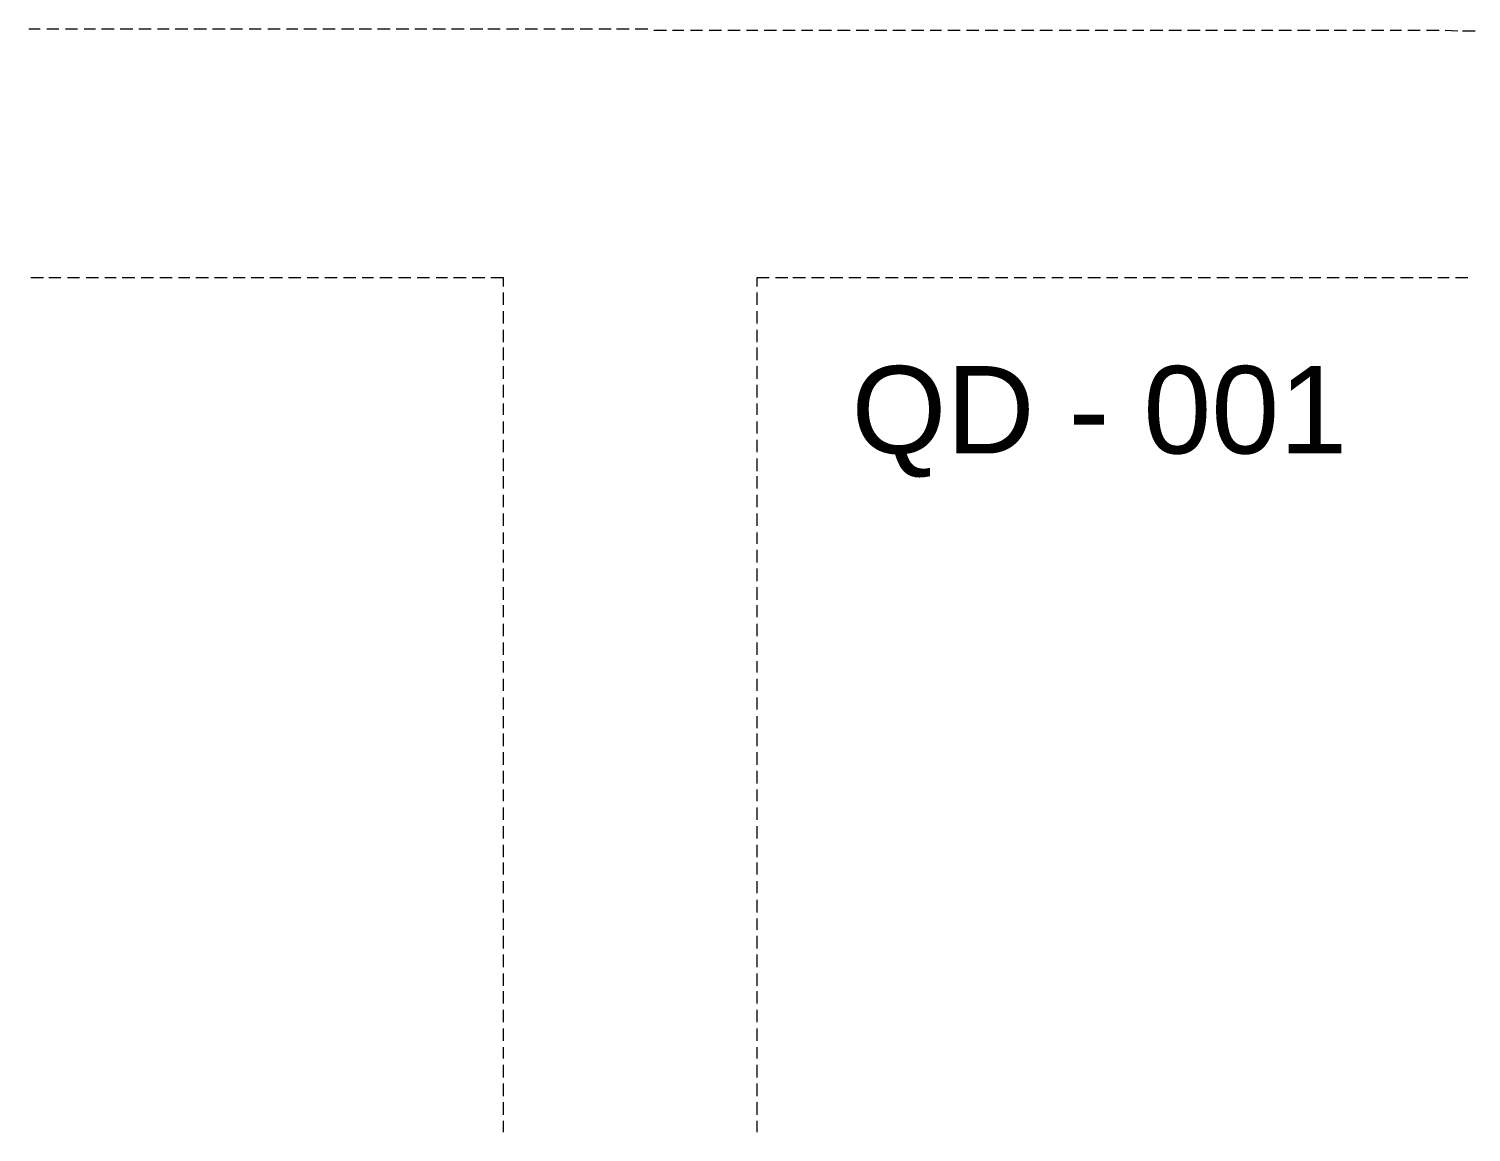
# Model space of a CAD drawing. Header units: millimetres. Extents: x 40 to 176, y -32 to 59.
# Drawn here: x 110.705 to 115.672, y 42.572 to 46.372 of the extents above; entities that cross this region are included whole.
import ezdxf

# ---------------------------------------------------------------- set-up
doc = ezdxf.new("R2010")
doc.units = ezdxf.units.MM
doc.layers.add('13 - Diagrama unifilar', color=7, linetype='Continuous', lineweight=30)
doc.styles.add('Arial0', font='arial.ttf', dxfattribs={"height": 3.14658})

msp = doc.modelspace()

# ---------------------------------------------------------------- linework, layer by layer
at = {"layer": '13 - Diagrama unifilar', "color": 6, "linetype": 'Continuous', "lineweight": 20, "true_color": 0x000006}
for points in [[(110.7051, 46.3721), (110.7442, 46.3721), (110.7442, 46.3721)], [(110.7666, 46.3721), (110.8085, 46.3721), (110.8085, 46.3721)], [(110.8308, 46.3721), (110.8727, 46.3721), (110.8727, 46.3721)], [(110.8951, 46.3721), (110.9342, 46.3721), (110.9342, 46.3721)], [(110.9551, 46.3721), (110.9984, 46.3721), (110.9984, 46.3721)], [(111.0194, 46.3721), (111.0627, 46.3721), (111.0627, 46.3721)], [(111.0836, 46.3721), (111.1269, 46.3721), (111.1269, 46.3721)], [(111.1479, 46.3721), (111.1884, 46.3721), (111.1884, 46.3721)], [(111.2093, 46.3721), (111.2526, 46.3721), (111.2526, 46.3721)], [(111.2736, 46.3721), (111.3169, 46.3721), (111.3169, 46.3721)], [(111.3378, 46.3721), (111.3811, 46.3721), (111.3811, 46.3721)], [(111.3993, 46.3721), (111.4412, 46.3721), (111.4412, 46.3721)], [(111.4635, 46.3721), (111.5054, 46.3721), (111.5054, 46.3721)], [(111.5278, 46.3721), (111.5711, 46.3721), (111.5711, 46.3721)], [(111.592, 46.3721), (111.6311, 46.3721), (111.6311, 46.3721)], [(111.6521, 46.3721), (111.6954, 46.3721), (111.6954, 46.3721)], [(111.7177, 46.3721), (111.7596, 46.3721), (111.7596, 46.3721)], [(111.782, 46.3721), (111.8239, 46.3721), (111.8239, 46.3721)], [(111.8421, 46.3721), (111.8854, 46.3721), (111.8854, 46.3721)], [(111.9063, 46.3721), (111.9496, 46.3721), (111.9496, 46.3721)], [(111.9706, 46.3721), (112.0139, 46.3721), (112.0139, 46.3721)], [(112.0348, 46.3721), (112.0753, 46.3721), (112.0753, 46.3721)], [(112.0963, 46.3721), (112.1396, 46.3721), (112.1396, 46.3721)], [(112.1605, 46.3721), (112.2038, 46.3721), (112.2038, 46.3721)], [(112.2248, 46.3721), (112.2681, 46.3721), (112.2681, 46.3721)], [(112.2862, 46.3721), (112.3281, 46.3721), (112.3281, 46.3721)], [(112.3505, 46.3721), (112.3924, 46.3721), (112.3924, 46.3721)], [(112.4147, 46.3721), (112.4566, 46.3721), (112.4566, 46.3721)], [(112.479, 46.3721), (112.5181, 46.3721), (112.5181, 46.3721)], [(112.539, 46.3721), (112.5823, 46.3721), (112.5823, 46.3721)], [(112.6033, 46.3721), (112.6466, 46.3721), (112.6466, 46.3721)], [(112.6675, 46.3721), (112.7108, 46.3721), (112.7108, 46.3721)], [(112.729, 46.3721), (112.7723, 46.3721), (112.7723, 46.3721)], [(112.7933, 46.3721), (112.8366, 46.3721), (112.8366, 46.3721)], [(112.8575, 46.3679), (112.9008, 46.3679), (112.9008, 46.3679)], [(112.9218, 46.3679), (112.9609, 46.3679), (112.9609, 46.3679)], [(112.9832, 46.3679), (113.0251, 46.3679), (113.0251, 46.3679)], [(113.0475, 46.3679), (113.0908, 46.3679), (113.0908, 46.3679)], [(113.1117, 46.3679), (113.155, 46.3679), (113.155, 46.3679)], [(113.176, 46.3679), (113.2151, 46.3679), (113.2151, 46.3679)], [(113.2374, 46.3679), (113.2793, 46.3679), (113.2793, 46.3679)], [(113.3017, 46.3679), (113.3436, 46.3679), (113.3436, 46.3679)], [(113.3659, 46.3679), (113.405, 46.3679), (113.405, 46.3679)], [(113.426, 46.3679), (113.4693, 46.3679), (113.4693, 46.3679)], [(113.4902, 46.3679), (113.5335, 46.3679), (113.5335, 46.3679)], [(113.5545, 46.3679), (113.5978, 46.3679), (113.5978, 46.3679)], [(113.6187, 46.3679), (113.6592, 46.3679), (113.6592, 46.3679)], [(113.6802, 46.3679), (113.7235, 46.3679), (113.7235, 46.3679)], [(113.7444, 46.3679), (113.7877, 46.3679), (113.7877, 46.3679)], [(113.8087, 46.3679), (113.8478, 46.3679), (113.8478, 46.3679)], [(113.8702, 46.3679), (113.9121, 46.3679), (113.9121, 46.3679)], [(113.9344, 46.3679), (113.9763, 46.3679), (113.9763, 46.3679)], [(113.9987, 46.3679), (114.042, 46.3679), (114.042, 46.3679)], [(114.0629, 46.3679), (114.102, 46.3679), (114.102, 46.3679)], [(114.123, 46.3679), (114.1663, 46.3679), (114.1663, 46.3679)], [(114.1872, 46.3679), (114.2305, 46.3679), (114.2305, 46.3679)], [(114.2529, 46.3679), (114.2948, 46.3679), (114.2948, 46.3679)], [(114.3129, 46.3679), (114.3562, 46.3679), (114.3562, 46.3679)], [(114.3772, 46.3679), (114.4205, 46.3679), (114.4205, 46.3679)], [(114.4414, 46.3679), (114.4847, 46.3679), (114.4847, 46.3679)], [(114.5057, 46.3679), (114.5448, 46.3679), (114.5448, 46.3679)], [(114.5671, 46.3679), (114.6104, 46.3679), (114.6104, 46.3679)], [(114.6314, 46.3679), (114.6747, 46.3679), (114.6747, 46.3679)], [(114.6956, 46.3679), (114.7389, 46.3679), (114.7389, 46.3679)], [(114.7571, 46.3679), (114.799, 46.3679), (114.799, 46.3679)], [(114.8213, 46.3679), (114.8632, 46.3679), (114.8632, 46.3679)], [(114.8856, 46.3679), (114.9275, 46.3679), (114.9275, 46.3679)], [(114.9498, 46.3679), (114.989, 46.3679), (114.989, 46.3679)], [(115.0099, 46.3679), (115.0532, 46.3679), (115.0532, 46.3679)], [(115.0742, 46.3679), (115.1175, 46.3679), (115.1175, 46.3679)], [(115.1384, 46.3679), (115.1817, 46.3679), (115.1817, 46.3679)], [(115.1999, 46.3679), (115.2432, 46.3679), (115.2432, 46.3679)], [(115.2641, 46.3679), (115.3074, 46.3679), (115.3074, 46.3679)], [(115.3284, 46.3679), (115.3717, 46.3679), (115.3717, 46.3679)], [(115.3926, 46.3679), (115.4317, 46.3679), (115.4317, 46.3679)], [(115.4541, 46.3679), (115.496, 46.3679), (115.496, 46.3679)], [(115.5183, 46.3679), (115.5616, 46.3679), (115.5616, 46.3679)], [(115.5826, 46.3679), (115.6259, 46.3651), (115.6259, 46.3651)], [(115.6426, 46.3651), (115.6859, 46.3651), (115.6859, 46.3651)], [(110.7554, 45.5145), (110.7121, 45.5145), (110.7121, 45.5145)], [(110.8154, 45.5145), (110.7735, 45.5145), (110.7735, 45.5145)], [(110.8797, 45.5145), (110.8378, 45.5145), (110.8378, 45.5145)], [(110.9453, 45.5145), (110.902, 45.5145), (110.902, 45.5145)], [(111.0054, 45.5145), (110.9663, 45.5145), (110.9663, 45.5145)], [(111.0697, 45.5145), (111.0264, 45.5145), (111.0264, 45.5145)], [(111.1339, 45.5145), (111.092, 45.5145), (111.092, 45.5145)], [(111.1982, 45.5145), (111.1562, 45.5145), (111.1562, 45.5145)], [(111.2596, 45.5145), (111.2205, 45.5145), (111.2205, 45.5145)], [(111.3239, 45.5145), (111.2806, 45.5145), (111.2806, 45.5145)], [(111.3881, 45.5145), (111.3448, 45.5145), (111.3448, 45.5145)], [(111.4496, 45.5145), (111.4091, 45.5145), (111.4091, 45.5145)], [(111.5138, 45.5145), (111.4705, 45.5145), (111.4705, 45.5145)], [(111.5781, 45.5145), (111.5348, 45.5145), (111.5348, 45.5145)], [(111.6423, 45.5145), (111.599, 45.5145), (111.599, 45.5145)], [(111.7024, 45.5145), (111.6633, 45.5145), (111.6633, 45.5145)], [(111.7666, 45.5145), (111.7247, 45.5145), (111.7247, 45.5145)], [(111.8309, 45.5145), (111.789, 45.5145), (111.789, 45.5145)], [(111.8923, 45.5145), (111.8532, 45.5145), (111.8532, 45.5145)], [(111.9566, 45.5145), (111.9133, 45.5145), (111.9133, 45.5145)], [(112.0208, 45.5145), (111.9775, 45.5145), (111.9775, 45.5145)], [(112.0851, 45.5145), (112.0418, 45.5145), (112.0418, 45.5145)], [(112.1466, 45.5145), (112.1074, 45.5145), (112.1074, 45.5145)], [(112.2108, 45.5145), (112.1675, 45.5145), (112.1675, 45.5145)], [(112.2751, 45.5145), (112.2318, 45.5145), (112.2318, 45.5145)], [(112.3393, 45.4851), (112.3393, 45.5145), (112.296, 45.5145)], [(113.2542, 45.5145), (113.2123, 45.5145), (113.2123, 45.4851)], [(113.3184, 45.5145), (113.2765, 45.5145), (113.2765, 45.5145)], [(113.3799, 45.5145), (113.3366, 45.5145), (113.3366, 45.5145)], [(113.4441, 45.5145), (113.4008, 45.5145), (113.4008, 45.5145)], [(113.5084, 45.5145), (113.4651, 45.5145), (113.4651, 45.5145)], [(113.5698, 45.5145), (113.5293, 45.5145), (113.5293, 45.5145)], [(113.6341, 45.5145), (113.5908, 45.5145), (113.5908, 45.5145)], [(113.6984, 45.5145), (113.6551, 45.5145), (113.6551, 45.5145)], [(113.7626, 45.5145), (113.7193, 45.5145), (113.7193, 45.5145)], [(113.8227, 45.5145), (113.7836, 45.5145), (113.7836, 45.5145)], [(113.8869, 45.5145), (113.845, 45.5145), (113.845, 45.5145)], [(113.9526, 45.5145), (113.9093, 45.5145), (113.9093, 45.5145)], [(114.0126, 45.5145), (113.9735, 45.5145), (113.9735, 45.5145)], [(114.0769, 45.5145), (114.0336, 45.5145), (114.0336, 45.5145)], [(114.1411, 45.5145), (114.0978, 45.5145), (114.0978, 45.5145)], [(114.2054, 45.5145), (114.1635, 45.5145), (114.1635, 45.5145)], [(114.2668, 45.5145), (114.2277, 45.5145), (114.2277, 45.5145)], [(114.3311, 45.5145), (114.2878, 45.5145), (114.2878, 45.5145)], [(114.3953, 45.5145), (114.352, 45.5145), (114.352, 45.5145)], [(114.4554, 45.5145), (114.4163, 45.5145), (114.4163, 45.5145)], [(114.521, 45.5145), (114.4777, 45.5145), (114.4777, 45.5145)], [(114.5853, 45.5145), (114.542, 45.5145), (114.542, 45.5145)], [(114.6495, 45.5145), (114.6062, 45.5145), (114.6062, 45.5145)], [(114.7096, 45.5145), (114.6705, 45.5145), (114.6705, 45.5145)], [(114.7739, 45.5145), (114.732, 45.5145), (114.732, 45.5145)], [(114.8381, 45.5145), (114.7962, 45.5145), (114.7962, 45.5145)], [(114.9024, 45.5145), (114.8605, 45.5145), (114.8605, 45.5145)], [(114.9638, 45.5145), (114.9205, 45.5145), (114.9205, 45.5145)], [(115.0281, 45.5145), (114.9848, 45.5145), (114.9848, 45.5145)], [(115.0923, 45.5145), (115.049, 45.5145), (115.049, 45.5145)], [(115.1538, 45.5145), (115.1147, 45.5145), (115.1147, 45.5145)], [(115.218, 45.5145), (115.1747, 45.5145), (115.1747, 45.5145)], [(115.2823, 45.5145), (115.239, 45.5145), (115.239, 45.5145)], [(115.3465, 45.5145), (115.3032, 45.5145), (115.3032, 45.5145)], [(115.4066, 45.5145), (115.3647, 45.5145), (115.3647, 45.5145)], [(115.4722, 45.5145), (115.4289, 45.5145), (115.4289, 45.5145)], [(115.5365, 45.5145), (115.4932, 45.5145), (115.4932, 45.5145)], [(115.5965, 45.5145), (115.5574, 45.5145), (115.5574, 45.5145)], [(115.6608, 45.5145), (115.6175, 45.5145), (115.6175, 45.5145)], [(112.3393, 45.4209), (112.3393, 45.4642), (112.3393, 45.4642)], [(113.2123, 45.4642), (113.2123, 45.4209), (113.2123, 45.4209)], [(112.3393, 45.3566), (112.3393, 45.3999), (112.3393, 45.3999)], [(113.2123, 45.3999), (113.2123, 45.3566), (113.2123, 45.3566)], [(112.3393, 45.2924), (112.3393, 45.3357), (112.3393, 45.3357)], [(113.2123, 45.3357), (113.2123, 45.2924), (113.2123, 45.2924)], [(112.3393, 45.2309), (112.3393, 45.2742), (112.3393, 45.2742)], [(113.2123, 45.2742), (113.2123, 45.2309), (113.2123, 45.2309)], [(112.3393, 45.1667), (112.3393, 45.21), (112.3393, 45.21)], [(113.2123, 45.21), (113.2123, 45.1667), (113.2123, 45.1667)], [(112.3393, 45.1024), (112.3393, 45.1457), (112.3393, 45.1457)], [(113.2123, 45.1457), (113.2123, 45.1024), (113.2123, 45.1024)], [(112.3393, 45.0424), (112.3393, 45.0815), (112.3393, 45.0815)], [(113.2123, 45.0815), (113.2123, 45.0424), (113.2123, 45.0424)], [(112.3393, 44.9781), (112.3393, 45.02), (112.3393, 45.02)], [(113.2123, 45.02), (113.2123, 44.9781), (113.2123, 44.9781)], [(112.3393, 44.9139), (112.3393, 44.9558), (112.3393, 44.9558)], [(113.2123, 44.9558), (113.2123, 44.9139), (113.2123, 44.9139)], [(112.3393, 44.8482), (112.3393, 44.8915), (112.3393, 44.8915)], [(113.2123, 44.8915), (113.2123, 44.8482), (113.2123, 44.8482)], [(112.3393, 44.7882), (112.3393, 44.8315), (112.3393, 44.8315)], [(113.2123, 44.8315), (113.2123, 44.7882), (113.2123, 44.7882)], [(112.3393, 44.7239), (112.3393, 44.7672), (112.3393, 44.7672)], [(113.2123, 44.7672), (113.2123, 44.7239), (113.2123, 44.7239)], [(112.3393, 44.6597), (112.3393, 44.703), (112.3393, 44.703)], [(113.2123, 44.703), (113.2123, 44.6597), (113.2123, 44.6597)], [(112.3393, 44.5982), (112.3393, 44.6373), (112.3393, 44.6373)], [(113.2123, 44.6373), (113.2123, 44.5982), (113.2123, 44.5982)], [(112.3393, 44.534), (112.3393, 44.5773), (112.3393, 44.5773)], [(113.2123, 44.5773), (113.2123, 44.534), (113.2123, 44.534)], [(112.3393, 44.4697), (112.3393, 44.513), (112.3393, 44.513)], [(113.2123, 44.513), (113.2123, 44.4697), (113.2123, 44.4697)], [(112.3393, 44.4055), (112.3393, 44.4488), (112.3393, 44.4488)], [(113.2123, 44.4488), (113.2123, 44.4055), (113.2123, 44.4055)], [(112.3393, 44.3454), (112.3393, 44.3873), (112.3393, 44.3873)], [(113.2123, 44.3873), (113.2123, 44.3454), (113.2123, 44.3454)], [(112.3393, 44.2797), (112.3393, 44.323), (112.3393, 44.323)], [(113.2123, 44.323), (113.2123, 44.2797), (113.2123, 44.2797)], [(112.3393, 44.2155), (112.3393, 44.2588), (112.3393, 44.2588)], [(113.2123, 44.2588), (113.2123, 44.2155), (113.2123, 44.2155)], [(112.3393, 44.1554), (112.3393, 44.1945), (112.3393, 44.1945)], [(113.2123, 44.1945), (113.2123, 44.1554), (113.2123, 44.1554)], [(112.3393, 44.0912), (112.3393, 44.1331), (112.3393, 44.1331)], [(113.2123, 44.1331), (113.2123, 44.0912), (113.2123, 44.0912)], [(112.3393, 44.0269), (112.3393, 44.0688), (112.3393, 44.0688)], [(113.2123, 44.0688), (113.2123, 44.0269), (113.2123, 44.0269)], [(112.3393, 43.9627), (112.3393, 44.0046), (112.3393, 44.0046)], [(113.2123, 44.0046), (113.2123, 43.9627), (113.2123, 43.9627)], [(112.3393, 43.9012), (112.3393, 43.9445), (112.3393, 43.9445)], [(113.2123, 43.9445), (113.2123, 43.9012), (113.2123, 43.9012)], [(112.3393, 43.837), (112.3393, 43.8803), (112.3393, 43.8803)], [(113.2123, 43.8803), (113.2123, 43.837), (113.2123, 43.837)], [(112.3393, 43.7727), (112.3393, 43.816), (112.3393, 43.816)], [(113.2123, 43.816), (113.2123, 43.7727), (113.2123, 43.7727)], [(112.3393, 43.7113), (112.3393, 43.7518), (112.3393, 43.7518)], [(113.2123, 43.7518), (113.2123, 43.7113), (113.2123, 43.7113)], [(112.3393, 43.647), (112.3393, 43.6903), (112.3393, 43.6903)], [(113.2123, 43.6903), (113.2123, 43.647), (113.2123, 43.647)], [(112.3393, 43.5828), (112.3393, 43.6261), (112.3393, 43.6261)], [(113.2123, 43.6261), (113.2123, 43.5828), (113.2123, 43.5828)], [(112.3393, 43.5185), (112.3393, 43.5618), (112.3393, 43.5618)], [(113.2123, 43.5618), (113.2123, 43.5185), (113.2123, 43.5185)], [(112.3393, 43.4585), (112.3393, 43.5004), (112.3393, 43.5004)], [(113.2123, 43.5004), (113.2123, 43.4585), (113.2123, 43.4585)], [(112.3393, 43.3942), (112.3393, 43.4361), (112.3393, 43.4361)], [(113.2123, 43.4361), (113.2123, 43.3942), (113.2123, 43.3942)], [(112.3393, 43.3286), (112.3393, 43.3719), (112.3393, 43.3719)], [(113.2123, 43.3719), (113.2123, 43.3286), (113.2123, 43.3286)], [(112.3393, 43.2685), (112.3393, 43.3076), (112.3393, 43.3076)], [(113.2123, 43.3076), (113.2123, 43.2685), (113.2123, 43.2685)], [(112.3393, 43.2042), (112.3393, 43.2475), (112.3393, 43.2475)], [(113.2123, 43.2475), (113.2123, 43.2042), (113.2123, 43.2042)], [(112.3393, 43.14), (112.3393, 43.1833), (112.3393, 43.1833)], [(113.2123, 43.1833), (113.2123, 43.14), (113.2123, 43.14)], [(112.3393, 43.0757), (112.3393, 43.1176), (112.3393, 43.1176)], [(113.2123, 43.1176), (113.2123, 43.0757), (113.2123, 43.0757)], [(112.3393, 43.0143), (112.3393, 43.0576), (112.3393, 43.0576)], [(113.2123, 43.0576), (113.2123, 43.0143), (113.2123, 43.0143)], [(112.3393, 42.95), (112.3393, 42.9933), (112.3393, 42.9933)], [(113.2123, 42.9933), (113.2123, 42.95), (113.2123, 42.95)], [(112.3393, 42.8858), (112.3393, 42.9291), (112.3393, 42.9291)], [(113.2123, 42.9291), (113.2123, 42.8858), (113.2123, 42.8858)], [(112.3393, 42.8257), (112.3393, 42.8648), (112.3393, 42.8648)], [(113.2123, 42.8648), (113.2123, 42.8257), (113.2123, 42.8257)], [(112.3393, 42.7601), (112.3393, 42.8034), (112.3393, 42.8034)], [(113.2123, 42.8034), (113.2123, 42.7601), (113.2123, 42.7601)], [(112.3393, 42.6958), (112.3393, 42.7391), (112.3393, 42.7391)], [(113.2123, 42.7391), (113.2123, 42.6958), (113.2123, 42.6958)], [(112.3393, 42.6316), (112.3393, 42.6749), (112.3393, 42.6749)], [(113.2123, 42.6749), (113.2123, 42.6316), (113.2123, 42.6316)], [(112.3393, 42.5715), (112.3393, 42.6106), (112.3393, 42.6106)], [(113.2123, 42.6106), (113.2123, 42.5715), (113.2123, 42.5715)]]:
    msp.add_lwpolyline(points, dxfattribs=at)

# ---------------------------------------------------------------- texts
at = {"layer": '13 - Diagrama unifilar', "color": 6, "true_color": 0x000006, "style": 'Arial0'}
msp.add_text('QD - 001', height=0.30131, dxfattribs=at).set_placement((113.5377, 44.9093))

doc.saveas('drawing.dxf')
